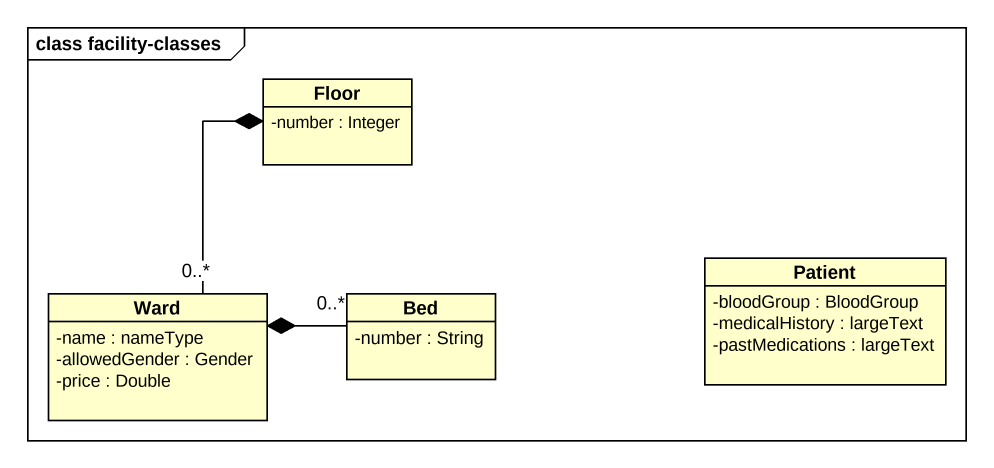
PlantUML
@startuml
mainframe class facility-classes
hide circle
hide empty members
skinparam classAttributeIconSize 0
class Floor {
  -number : Integer
}
class Ward {
  -name : nameType
  -allowedGender : Gender
  -price : Double
}
class Bed {
  -number : String
}
class Patient {
  -bloodGroup : BloodGroup
  -medicalHistory : largeText
  -pastMedications : largeText
}
Floor *-- "0..*" Ward
Ward *-right- "0..*" Bed
@enduml
